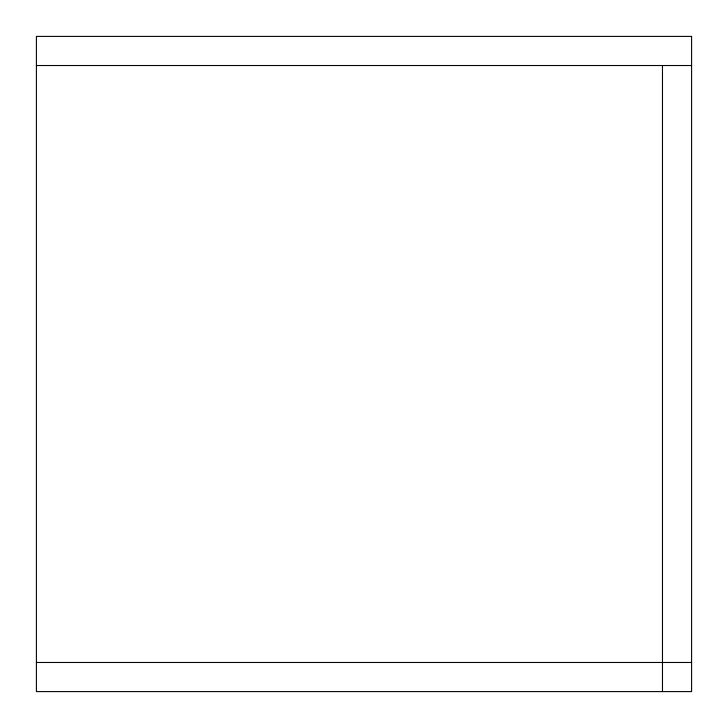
<?xml version="1.0" encoding="UTF-8"?>
<svg xmlns="http://www.w3.org/2000/svg" width="728" height="728" viewBox="0 0 728 728"><rect width="100%" height="100%" fill="white"/><g stroke="black" fill="none" stroke-linecap="round" stroke-linejoin="round"><path stroke-width="1.09" d="M36.4 65.52L691.6 65.52M36.4 662.48L691.6 662.48M662.48 65.52L662.48 691.6M691.6 36.4L36.4 36.4L36.4 691.6L691.6 691.6L691.6 36.4"/></g></svg>
